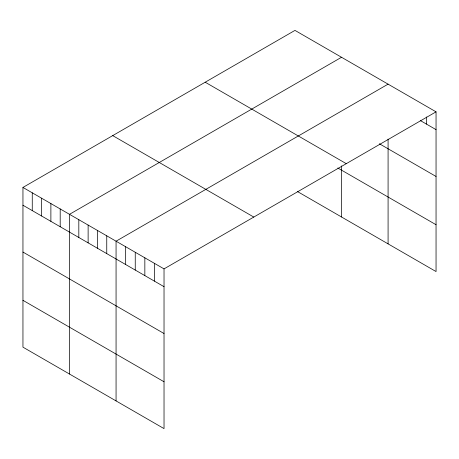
<?xml version="1.0" encoding="UTF-8"?>
<svg xmlns="http://www.w3.org/2000/svg" width="459" height="459" viewBox="0 0 459 459"><rect width="100%" height="100%" fill="white"/><g stroke="black" fill="none" stroke-linecap="round" stroke-linejoin="round"><path stroke-width="0.69" d="M436.05 111.841L164.029 268.888L164.029 428.608L22.95 347.159L22.95 187.438L294.971 30.392L436.05 111.841L436.05 271.562L297.455 191.541M341.525 57.272L69.504 214.319L69.504 374.039M388.084 84.146L116.064 241.199L116.064 400.919M420.461 120.631L436.05 129.633M379.392 143.759L436.05 176.468M205.202 82.218L346.281 163.668M337.801 168L436.05 224.726M112.719 135.612L253.798 217.067M22.95 187.438L164.029 268.888M22.95 205.23L164.029 286.68M22.95 252.066L164.029 333.521M22.95 300.324L164.029 381.773M426.457 116.976L426.457 124.096M388.084 139.134L388.084 243.867M341.525 165.894L341.525 216.987M154.436 263.351L154.436 281.143M144.843 257.815L144.843 275.607M135.25 252.272L135.25 270.064M125.657 246.735L125.657 264.527M106.752 235.823L106.752 253.615M97.44 230.447L97.44 248.239M88.128 225.071L88.128 242.863M78.816 219.695L78.816 237.487M60.198 208.943L60.198 226.735M50.886 203.566L50.886 221.358M41.574 198.19L41.574 215.982M32.262 192.814L32.262 210.606"/></g></svg>
